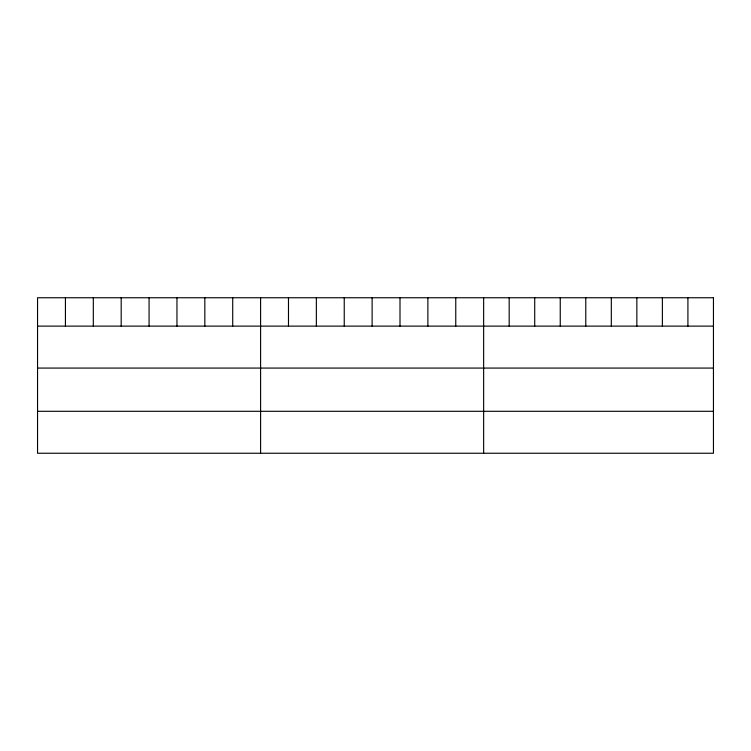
<?xml version="1.0" encoding="UTF-8"?>
<svg xmlns="http://www.w3.org/2000/svg" width="751" height="751" viewBox="0 0 751 751"><rect width="100%" height="100%" fill="white"/><g stroke="black" fill="none" stroke-linecap="round" stroke-linejoin="round"><path stroke-width="1.13" d="M37.55 326.122L713.45 326.122M37.55 368.074L713.45 368.074M37.55 411.295L713.45 411.295M687.916 297.753L687.916 326.122M662.382 297.753L662.382 326.122M636.848 297.753L636.848 326.122M611.314 297.753L611.314 326.122M585.78 297.753L585.78 326.122M560.246 297.753L560.246 326.122M534.712 297.753L534.712 326.122M509.178 297.753L509.178 326.122M483.644 297.753L483.644 453.247M455.763 297.753L455.763 326.122M427.882 297.753L427.882 326.122M400.001 297.753L400.001 326.122M372.12 297.753L372.12 326.122M344.24 297.753L344.24 326.122M316.359 297.753L316.359 326.122M288.478 297.753L288.478 326.122M260.597 297.753L260.597 453.247M232.716 297.753L232.716 326.122M204.835 297.753L204.835 326.122M176.954 297.753L176.954 326.122M149.073 297.753L149.073 326.122M121.193 297.753L121.193 326.122M93.312 297.753L93.312 326.122M65.431 297.753L65.431 326.122M713.45 297.753L37.55 297.753L37.55 453.247L713.45 453.247L713.45 297.753"/></g></svg>
